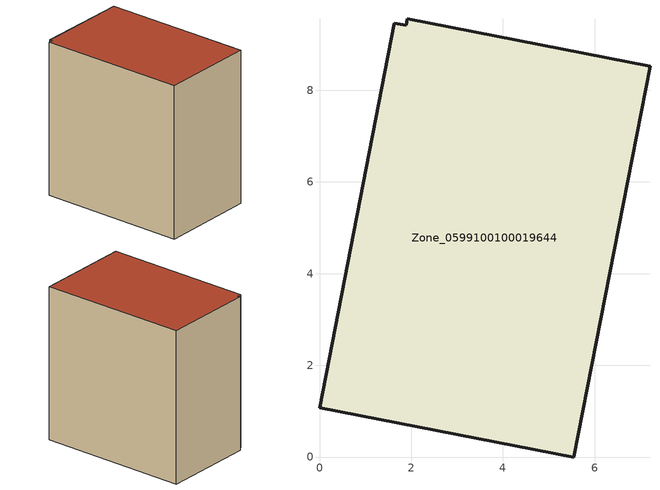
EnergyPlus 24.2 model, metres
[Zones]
Zone_0599100100019644
 floor ground (C_G): 5.54,0 0,1.08 1.64,9.46 1.89,9.42 1.92,9.56 7.21,8.52 z0
 wall outside (C_F): 5.54,0 7.21,8.52 1.92,9.56 1.89,9.42 1.64,9.46 0,1.08 5.54,0 z0:9.01
 roof outside (C_R): 0,1.08 5.54,0 7.21,8.52 1.92,9.56 1.89,9.42 1.64,9.46 z9.01
[BUILDING]
Pand.0599100100019644: North Axis=0; Terrain=City; Loads Convergence Tolerance Value=0.04; Temperature Convergence Tolerance Value=0.4; Solar Distribution=FullExterior; Maximum Number of Warmup Days=25; Minimum Number of Warmup Days=1
[Site:Location]
Rotterdam.The.Hague.AP_ZH_NLD Design_Conditions: Latitude=51.96; Longitude=4.45; Time Zone=1; Elevation=-4.5
[SITE:GROUNDTEMPERATURE:BUILDINGSURFACE]
18, 18, 18, 18, 18, 18, 18, 18, 18, 18, 18, 18
[MATERIAL] Thermal Absorptance=0.9; Solar Absorptance=0.7; Visible Absorptance=0.7
Name | Roughness | Thickness | Conductivity | Density | Specific Heat
G.TC.2015-2018 | MediumSmooth | 0.15 | 0.0428571 | 540 | 1210
F.TC.2015-2018 | Rough | 0.3 | 0.0666667 | 1920 | 840
R.TC.2015-2018 | MediumRough | 0.2 | 0.0333333 | 1500 | 1000
[CONSTRUCTION]
C_G: G.TC.2015-2018
C_F: F.TC.2015-2018
C_R: R.TC.2015-2018
[ZONE]
Zone_0599100100019644: Type=1; Multiplier=1; Ceiling Height=Autocalculate; Volume=Autocalculate; Floor Area=autocalculate; Part of Total Floor Area=Yes
[ZONEINFILTRATION:DESIGNFLOWRATE]
Infil_Zone_0599100100019644: Zone or ZoneList or Space or SpaceList=Zone_0599100100019644; Schedule=AlwaysOn; Design Flow Rate Calculation Method=Flow/Area; Flow Rate per Floor Area=0.0015; Constant Term Coefficient=1; Temperature Term Coefficient=0; Velocity Term Coefficient=0; Velocity Squared Term Coefficient=0
[HVACTEMPLATE:ZONE:IDEALLOADSAIRSYSTEM]
Zone_0599100100019644: Maximum Heating Supply Air Temperature=50; Minimum Cooling Supply Air Temperature=13; Maximum Heating Supply Air Humidity Ratio=0.0156; Minimum Cooling Supply Air Humidity Ratio=0.0077; Heating Limit=NoLimit; Cooling Limit=NoLimit; Dehumidification Control Type=ConstantSensibleHeatRatio; Cooling Sensible Heat Ratio=0.7; Dehumidification Setpoint=60; Humidification Control Type=None; Humidification Setpoint=30; Outdoor Air Method=None; Outdoor Air Flow Rate per Person=0.00944; Outdoor Air Flow Rate per Zone Floor Area=0; Outdoor Air Flow Rate per Zone=0; Demand Controlled Ventilation Type=None; Outdoor Air Economizer Type=NoEconomizer; Heat Recovery Type=None; Sensible Heat Recovery Effectiveness=0.7; Latent Heat Recovery Effectiveness=0.65
[ZONECONTROL:THERMOSTAT]
ThermostatControl_Zone_0599100100019644: Zone or ZoneList=Zone_0599100100019644; Control Type Schedule=DualSetpointControlType; Control 1=Thermostat_Zone_0599100100019644; Temperature Difference Between Cutout And Setpoint=0
[THERMOSTATSETPOINT:DUALSETPOINT]
Thermostat_Zone_0599100100019644: Heating Setpoint Temperature Schedule=HeatingSetpoint_Zone_0599100100019644; Cooling Setpoint Temperature Schedule=CoolingSetpoint_Zone_0599100100019644
[SCHEDULE:COMPACT]
HeatingSetpoint_Zone_0599100100019644: Through: 12/31, For: AllDays, Until: 24:00, 21
CoolingSetpoint_Zone_0599100100019644: Through: 12/31, For: AllDays, Until: 24:00, 24
DualSetpointControlType: Through: 12/31, For: AllDays, Until: 24:00, 4
AlwaysOn: Through: 12/31, For: AllDays, Until: 24:00, 1
